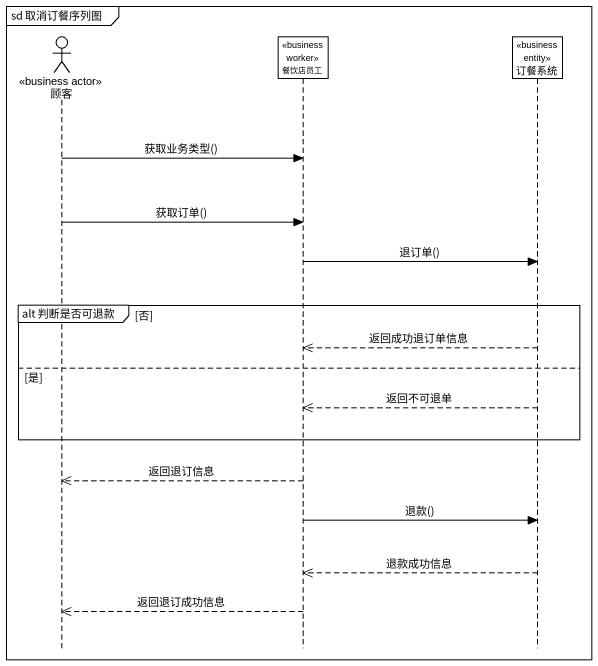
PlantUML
@startuml
mainframe sd 取消订餐序列图
hide footbox
actor 顾客 <<business actor>>
participant 餐饮店员工 <<business worker>>
participant 订餐系统 <<business entity>>

顾客 -> 餐饮店员工 : 获取业务类型()
顾客 -> 餐饮店员工 : 获取订单()
餐饮店员工 -> 订餐系统 : 退订单()
group alt 判断是否可退款 [否]
  订餐系统 -->> 餐饮店员工 : 返回成功退订单信息
else 是
  订餐系统 -->> 餐饮店员工 : 返回不可退单
end
餐饮店员工 -->> 顾客 : 返回退订信息
餐饮店员工 -> 订餐系统 : 退款()
订餐系统 -->> 餐饮店员工 : 退款成功信息
餐饮店员工 -->> 顾客 : 返回退订成功信息
@enduml
